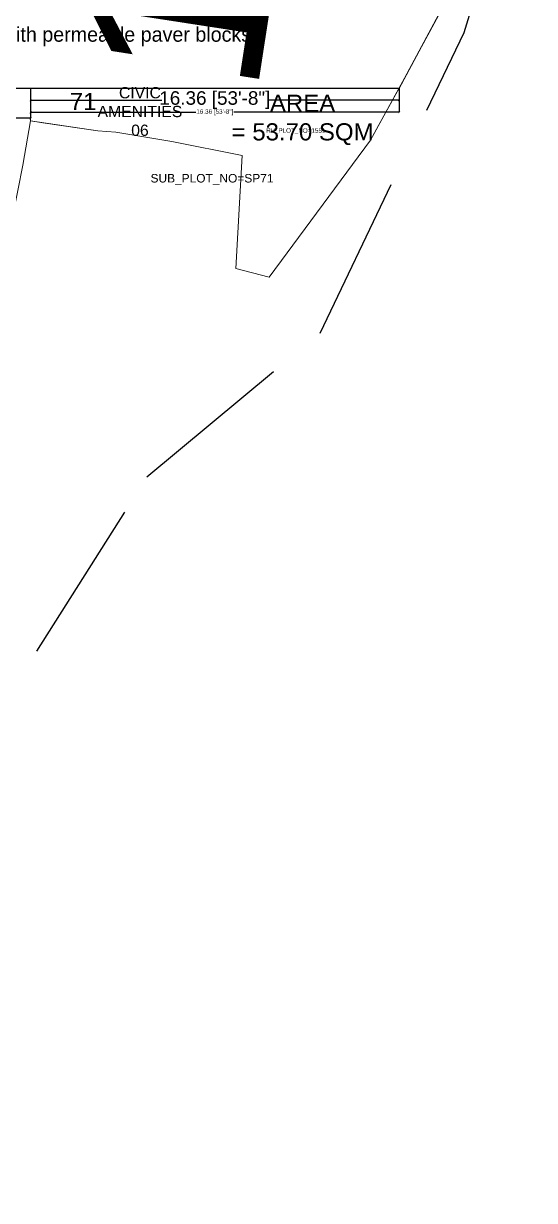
# Model space of a CAD drawing. Header units: metres. Extents: x 205125 to 205418, y -20654 to -20451.
# Drawn here: x 205350.8 to 205373.5, y -20607.3 to -20555.1 of the extents above; entities that cross this region are included whole.
import ezdxf

# ---------------------------------------------------------------- set-up
doc = ezdxf.new("R2010")
doc.units = ezdxf.units.M
doc.header["$MEASUREMENT"] = 0
doc.header["$PDMODE"] = 2
doc.linetypes.add('BORDER2', pattern=[0.875, 0.25, -0.125, 0.25, -0.125, 0, -0.125])
doc.layers.get('0').update_dxf_attribs({"lineweight": 5})
doc.layers.get('Defpoints').update_dxf_attribs({"lineweight": 5})
for name, color, linetype, lineweight in [('A-0-g', 7, 'Continuous', 5), ('LAND_BOUNDARY', 7, 'Continuous', 5), ('Layer1', 7, 'Continuous', 5), ('SUB_PLOT_20', 7, 'Continuous', 5), ('SUB_PLOT_20_RV_PLOT_1', 7, 'Continuous', 5), ('SUB_PLOT_71', 7, 'Continuous', 5), ('SUB_PLOT_71_RV_PLOT_1', 7, 'Continuous', 5), ('SUB_PLOT_79', 7, 'Continuous', 5), ('SUB_PLOT_79_RV_PLOT_1', 7, 'Continuous', 5)]:
    doc.layers.add(name, color=color, linetype=linetype, lineweight=lineweight)
doc.styles.add('Arial', font='swissl.ttf')
doc.dimstyles.new('meter', dxfattribs={"dimtxt": 0.2, "dimasz": 0.1, "dimexe": 0, "dimexo": 0, "dimgap": 0.09, "dimtad": 0, "dimzin": 0, "dimdsep": 46, "dimtxsty": 'Arial', "dimblk": 'ARCHTICK', "dimcen": 7.09, "dimclrd": 23, "dimclre": 23, "dimclrt": 75, "dimadec": 0, "dimazin": 0, "dimtfac": 1, "dimtofl": 0, "dimtmove": 1, "dimatfit": 3, "dimldrblk": 'OPEN90', "dimfxl": 1, "dimtolj": 1, "dimtzin": 0, "dimarcsym": 0})

# ---------------------------------------------------------------- blocks, each defined once
blk = doc.blocks.new('_ArchTick')
at = {"color": 0, "const_width": 0.15}
blk.add_lwpolyline([(-0.5, -0.5), (0.5, 0.5)], dxfattribs=at)
blk = doc.blocks.new('*D69')
at = {"color": 23, "linetype": 'Continuous', "lineweight": -2, "ltscale": 0.5, "transparency": 16777216}
for p, q in [((205340.618, -20557.954), (205340.618, -20559.291)), ((205351.078, -20557.954), (205351.078, -20559.291)), ((205340.618, -20559.291), (205343.489, -20559.291)), ((205351.078, -20559.291), (205348.207, -20559.291))]:
    blk.add_line(p, q, dxfattribs=at)
at = {"layer": 'Defpoints', "color": 0, "ltscale": 0.5, "transparency": 16777216}
for p in [(205340.618, -20557.954), (205351.078, -20557.954), (205351.078, -20559.291)]:
    blk.add_point(p, dxfattribs=at)
at = {"color": 23, "lineweight": -2, "ltscale": 0.5, "transparency": 16777216, "xscale": 0.1, "yscale": 0.1, "zscale": 0.1, "rotation": 180}
blk.add_blockref('_ArchTick', (205340.618, -20559.291), dxfattribs=at)
at = {"color": 23, "lineweight": -2, "ltscale": 0.5, "transparency": 16777216, "xscale": 0.1, "yscale": 0.1, "zscale": 0.1}
blk.add_blockref('_ArchTick', (205351.078, -20559.291), dxfattribs=at)
at = {"color": 75, "ltscale": 0.5, "transparency": 16777216, "insert": (205345.848, -20559.291), "char_height": 0.6, "attachment_point": 5, "style": 'Arial'}
blk.add_mtext('\\A1;10.46 [34\'-4"]', dxfattribs=at)
blk = doc.blocks.new('_Open90')
at = {"layer": 'A-0-g', "color": 0, "lineweight": -2}
for p, q in [((0, 0), (-1, 0)), ((-0.5, 0.5), (0, 0)), ((0, 0), (-0.5, -0.5))]:
    blk.add_line(p, q, dxfattribs=at)
blk = doc.blocks.new('*D76')
at = {"layer": 'Defpoints', "color": 0, "ltscale": 0.5, "transparency": 16777216}
for p in [(205351.078, -20557.954), (205367.44, -20557.954), (205367.44, -20558.482)]:
    blk.add_point(p, dxfattribs=at)
at = {"layer": 'SUB_PLOT_71', "color": 23, "linetype": 'Continuous', "lineweight": -2, "ltscale": 0.5, "transparency": 16777216}
for p, q in [((205351.078, -20557.954), (205351.078, -20558.482)), ((205367.44, -20557.954), (205367.44, -20558.482)), ((205351.078, -20558.482), (205356.9, -20558.482)), ((205367.44, -20558.482), (205361.618, -20558.482))]:
    blk.add_line(p, q, dxfattribs=at)
at = {"layer": 'SUB_PLOT_71', "color": 23, "lineweight": -2, "ltscale": 0.5, "transparency": 16777216, "xscale": 0.1, "yscale": 0.1, "zscale": 0.1, "rotation": 180}
blk.add_blockref('_ArchTick', (205351.078, -20558.482), dxfattribs=at)
at = {"layer": 'SUB_PLOT_71', "color": 23, "lineweight": -2, "ltscale": 0.5, "transparency": 16777216, "xscale": 0.1, "yscale": 0.1, "zscale": 0.1}
blk.add_blockref('_ArchTick', (205367.44, -20558.482), dxfattribs=at)
at = {"layer": 'SUB_PLOT_71', "color": 75, "ltscale": 0.5, "transparency": 16777216, "insert": (205359.259, -20558.482), "char_height": 0.6, "attachment_point": 5, "style": 'Arial'}
blk.add_mtext('\\A1;16.36 [53\'-8"]', dxfattribs=at)
blk = doc.blocks.new('sdfd')
at = {"color": 241, "linetype": 'BORDER2', "lineweight": 25, "ltscale": 2}
blk.add_lwpolyline([(205527.6466, -20581.7801), (205527.8343, -20582.1166), (205527.8411, -20582.5993), (205528.2898, -20583.7799), (205528.3741, -20585.302), (205530.5586, -20586.253), (205531.0706, -20586.7057), (205532.0385, -20586.9982), (205532.3994, -20587.0503), (205532.9406, -20587.5353), (205533.4083, -20587.9416), (205534.5824, -20588.3073), (205535.6493, -20588.2023), (205535.6577, -20589.5695), (205536.7368, -20589.5542)], dxfattribs=at)
at = {"linetype": 'BORDER2', "lineweight": 25, "ltscale": 500, "insert": (205532.5928, -20585.8603), "char_height": 0.54475, "width": 8.462144, "attachment_point": 2, "style": 'Arial'}
blk.add_mtext('1551', dxfattribs=at)
blk = doc.blocks.new('*D224')
at = {"layer": 'Defpoints', "color": 0, "ltscale": 0.5, "transparency": 16777216}
for p in [(205351.078, -20557.954), (205367.441, -20557.954), (205367.441, -20559.023)]:
    blk.add_point(p, dxfattribs=at)
at = {"layer": 'SUB_PLOT_71_RV_PLOT_1', "color": 23, "lineweight": -2, "ltscale": 0.5, "transparency": 16777216}
for p, q in [((205351.078, -20557.954), (205351.078, -20559.023)), ((205367.441, -20557.954), (205367.441, -20559.023)), ((205351.078, -20559.023), (205358.413, -20559.023)), ((205367.441, -20559.023), (205360.106, -20559.023))]:
    blk.add_line(p, q, dxfattribs=at)
at = {"layer": 'SUB_PLOT_71_RV_PLOT_1', "color": 23, "lineweight": -2, "ltscale": 0.5, "transparency": 16777216, "xscale": 0.1, "yscale": 0.1, "zscale": 0.1, "rotation": 180}
blk.add_blockref('_ArchTick', (205351.078, -20559.023), dxfattribs=at)
at = {"layer": 'SUB_PLOT_71_RV_PLOT_1', "color": 23, "lineweight": -2, "ltscale": 0.5, "transparency": 16777216, "xscale": 0.1, "yscale": 0.1, "zscale": 0.1}
blk.add_blockref('_ArchTick', (205367.441, -20559.023), dxfattribs=at)
at = {"layer": 'SUB_PLOT_71_RV_PLOT_1', "color": 75, "ltscale": 0.5, "transparency": 16777216, "insert": (205359.259, -20559.023), "char_height": 0.2, "attachment_point": 5, "style": 'Arial'}
blk.add_mtext('\\A1;16.36 [53\'-8"]', dxfattribs=at)

msp = doc.modelspace()

# ---------------------------------------------------------------- linework, layer by layer
for p, q in [((205332.39, -20557.954), (205367.44, -20557.954)), ((205351.078, -20559.404), (205351.078, -20557.954))]:
    msp.add_line(p, q)
at = {"layer": 'LAND_BOUNDARY', "color": 7, "ltscale": 2}
msp.add_lwpolyline([(205369.199, -20554.695), (205367.682, -20557.513), (205366.169, -20560.269), (205361.678, -20566.351), (205360.199, -20565.955), (205360.471, -20560.945), (205357.343, -20560.319), (205354.858, -20559.913), (205354.057, -20559.849), (205351.621, -20559.492), (205351.078, -20559.404), (205350.726, -20561.38)], dxfattribs=at)
at = {"layer": 'SUB_PLOT_20', "color": 6, "ltscale": 0.5}
msp.add_lwpolyline([(205340.618, -20570.146), (205340.618, -20557.954), (205351.078, -20557.954), (205351.078, -20559.404), (205350.726, -20561.38), (205350.288, -20563.629), (205349.997, -20565.153), (205349.54, -20567.409), (205349.392, -20568.139), (205349.348, -20568.432), (205349.305, -20568.931), (205349.064, -20570.146)], close=True, dxfattribs=at)
at = {"layer": 'SUB_PLOT_20_RV_PLOT_1', "color": 1, "ltscale": 0.5}
msp.add_lwpolyline([(205340.618, -20570.146), (205340.618, -20557.954), (205351.078, -20557.954), (205351.078, -20559.404), (205350.726, -20561.38), (205350.288, -20563.629), (205349.997, -20565.153), (205349.54, -20567.409), (205349.392, -20568.139), (205349.348, -20568.432), (205349.305, -20568.931), (205349.064, -20570.146)], close=True, dxfattribs=at)
at = {"layer": 'SUB_PLOT_71', "color": 3, "ltscale": 0.5}
msp.add_lwpolyline([(205351.078, -20559.404), (205351.078, -20557.954), (205367.44, -20557.954), (205366.529, -20559.613), (205366.169, -20560.269), (205361.678, -20566.351), (205360.199, -20565.955), (205360.471, -20560.945), (205357.343, -20560.319), (205354.858, -20559.913), (205354.057, -20559.849)], close=True, dxfattribs=at)
at = {"layer": 'SUB_PLOT_71_RV_PLOT_1', "color": 1, "ltscale": 0.5}
msp.add_lwpolyline([(205351.078, -20559.404), (205351.078, -20557.954), (205367.441, -20557.954), (205366.529, -20559.613), (205366.169, -20560.269), (205361.678, -20566.351), (205360.199, -20565.955), (205360.471, -20560.945), (205357.343, -20560.319), (205354.858, -20559.913), (205354.057, -20559.849)], close=True, dxfattribs=at)
at = {"layer": 'SUB_PLOT_79', "color": 1, "ltscale": 0.5}
msp.add_lwpolyline([(205372.499, -20548.81), (205371.09, -20551.291), (205369.473, -20554.195), (205368.441, -20556.104), (205367.44, -20557.954), (205332.39, -20557.954), (205332.39, -20548.81)], close=True, dxfattribs=at)
at = {"layer": 'SUB_PLOT_79_RV_PLOT_1', "color": 1, "ltscale": 0.5}
msp.add_lwpolyline([(205372.499, -20548.824), (205371.09, -20551.305), (205369.473, -20554.209), (205368.441, -20556.118), (205367.44, -20557.968), (205332.39, -20557.968), (205332.39, -20548.824)], close=True, dxfattribs=at)

# ---------------------------------------------------------------- block references
at = {"layer": 'Layer1', "color": 3, "xscale": 14.63079577654657, "yscale": 14.63079577654657, "zscale": 14.63079577654657, "rotation": 81.22160212606701}
msp.add_blockref('sdfd', (-551228.378, -2946459.856), dxfattribs=at)

# ---------------------------------------------------------------- texts
at = {"linetype": 'ByBlock', "attachment_point": 5, "style": 'Arial'}
for s, insert, char_height, width in [('\\P{\\fCentury Gothic|b0|i0|c0|p34;\\H0.71431x;To be developed with permeable paver blocks}', (205351.962, -20554.903), 0.9144, 23.28997), ('CIVIC AMENITIES 06', (205355.934, -20558.993), 0.5, 4.38073), ('71', (205353.407, -20558.547), 0.762, 2.07962), ('AREA \\P= 53.70 SQM  ', (205363.157, -20559.363), 0.762, 8.97258)]:
    msp.add_mtext(s, dxfattribs=dict(at, insert=insert, char_height=char_height, width=width))
at = {"layer": 'SUB_PLOT_71', "color": 3, "ltscale": 0.5, "insert": (205356.404, -20561.763), "char_height": 0.3791, "attachment_point": 1, "style": 'Arial'}
msp.add_mtext_dynamic_manual_height_columns('SUB_PLOT_NO=SP71', width=5.65873, gutter_width=1, heights=[0], dxfattribs=at)
at = {"layer": 'SUB_PLOT_71_RV_PLOT_1', "color": 1, "ltscale": 0.5, "insert": (205364.171, -20559.736), "char_height": 0.2, "attachment_point": 3, "style": 'Arial'}
msp.add_mtext_dynamic_manual_height_columns('RV_PLOT_NO=1551', width=5.65873, gutter_width=1, heights=[0], dxfattribs=at)

# ---------------------------------------------------------------- dimensions: what is measured, and where the dimension line sits
at = {"ltscale": 0.5}
dim = msp.add_linear_dim(base=(205351.078, -20559.291), p1=(205340.618, -20557.954), p2=(205351.078, -20557.954), dimstyle='meter', override={"dimtxt": 0.6, "dimtxsty": 'Arial', "dimldrblk": 'Open90', "dimarcsym": 1}, dxfattribs=at)
dim.commit()
dim.dimension.update_dxf_attribs({"geometry": '*D69', "text_midpoint": (205345.848, -20559.291)})
at = {"layer": 'SUB_PLOT_71', "color": 3, "ltscale": 0.5}
dim = msp.add_linear_dim(base=(205367.44, -20558.482), p1=(205351.078, -20557.954), p2=(205367.44, -20557.954), dimstyle='meter', override={"dimtxt": 0.6, "dimarcsym": 1}, dxfattribs=at)
dim.commit()
dim.dimension.update_dxf_attribs({"geometry": '*D76', "text_midpoint": (205359.259, -20558.482)})
at = {"layer": 'SUB_PLOT_71_RV_PLOT_1', "color": 1, "ltscale": 0.5}
dim = msp.add_aligned_dim(p1=(205351.078, -20557.954), p2=(205367.441, -20557.954), distance=-1.069, dimstyle='meter', override={"dimfxl": 2}, dxfattribs=at)
dim.commit()
dim.dimension.update_dxf_attribs({"geometry": '*D224', "text_midpoint": (205359.259, -20559.023)})

doc.saveas('drawing.dxf')
